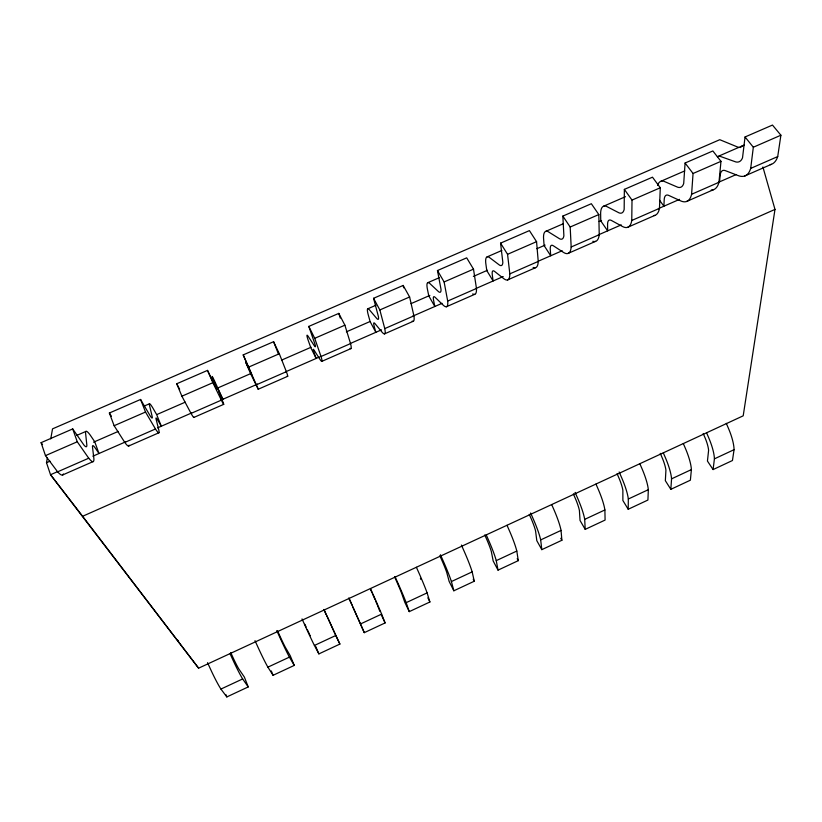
<?xml version="1.0" encoding="UTF-8"?>
<svg xmlns="http://www.w3.org/2000/svg" width="822" height="822" viewBox="0 0 822 822"><rect width="100%" height="100%" fill="white"/><g stroke="black" fill="none" stroke-linecap="round" stroke-linejoin="round"><path stroke-width="1.23" d="M624.36 189.389L624.165 209.415A29.407 8.98 67.9 0 1 619.058 212.867L606.307 206.312A33.507 9.905 67.1 0 0 600.635 212.919L600.738 220.841L607.643 230.838L607.571 224.622A18.567 5.487 67.1 0 1 611.373 220.44L622.326 226.41A44.994 13.738 67.9 0 0 631.758 220.471L659.47 208.346L660.282 187.765L652.483 177.182L624.36 189.389L632.015 200.085L631.758 220.471M639.855 463.742L641.797 468.211A32.202 7.614 64.5 0 1 648.332 489.686L647.921 500.043L628.203 509.26L628.327 499.016A32.264 7.11 64.6 0 0 621.607 477.582L619.161 471.982M711.225 190.057A44.604 16.697 68.5 0 0 718.962 182.299L720.976 161.328L712.859 150.96L685.086 163.023L683.709 183.44A29.232 10.306 68.3 0 1 677.77 187.241L663.837 181.272A33.312 11.385 67.4 0 0 657.641 185.423M683.329 443.592L685.26 448.052A32.058 8.682 64.3 0 1 691.394 469.598L690.377 480.192L670.834 489.326L671.564 478.846A32.13 8.199 64.4 0 0 665.245 457.33L663.313 452.871M659.604 200.321L663.909 206.209L664.186 199.88A18.454 6.309 67.4 0 1 668.707 195.4L680.657 200.866A44.727 15.772 68.3 0 0 691.59 194.28L693.059 173.493L685.086 163.023M719.517 181.868L720.144 175.415A18.351 7.1 67.6 0 1 725.353 170.647L738.29 175.631A44.46 17.755 68.7 0 0 750.692 168.407L777.715 156.57L780.9 135.219L772.475 125.067L745.051 136.976L742.523 157.783A29.058 11.6 68.7 0 1 735.782 161.924L720.688 156.54A33.116 12.823 67.6 0 0 717.37 156.714L743.232 145.463M726.299 423.351L728.333 428.067A31.924 9.741 64.1 0 1 734.067 449.685L732.453 460.515L713.085 469.578L714.421 458.851A31.986 9.258 64.2 0 0 708.502 437.263L706.581 432.824M750.692 168.407L753.332 147.23L745.051 136.976M762.898 166.969L774.992 209.405L743.201 415.819L198.605 668.173L50.522 474.726L46.494 462.714L47.388 457.7M50.748 438.886L52.536 428.858L719.774 139.699L738.783 147.508M243.199 354.899L251.676 374.555L245.593 361.957L250.587 373.65L258.252 389.217L243.199 354.899L273.582 341.705L279.316 353.748L286.364 371.688A46.587 1.48 66 0 1 287.248 375.86M220.923 689.072L242.654 678.941L248.223 686.925L226.831 696.933L220.923 689.072A33.62 3.555 66.4 0 1 210.196 668.461L207.555 662.666M267.89 667.166L289.406 657.127L294.266 665.399L273.068 675.304L267.89 667.166A33.455 2.281 66.1 0 1 257.635 646.452L255.005 640.677M314.405 645.465L335.736 635.519L339.887 644.068L318.885 653.891L314.405 645.465A33.301 1.038 65.9 0 1 304.623 624.648L302.023 618.904M381.624 614.106L385.097 622.932L364.28 632.663L360.498 623.96L381.624 614.106A33.075 0.75 65.7 0 0 372.51 593.155L370.465 588.583M427.101 592.888L429.896 601.981L409.264 611.63L406.171 602.66L427.101 592.888A32.931 1.952 65.5 0 0 418.439 571.845L416.405 567.293M472.157 571.876L474.284 581.226L453.847 590.782L451.412 581.555L472.157 571.876A32.777 3.124 65.3 0 0 463.927 550.74L461.409 545.058M516.802 551.048L518.281 560.655L498.029 570.129L496.252 560.635L516.802 551.048A32.633 4.274 65.1 0 0 509.013 529.82L507.01 525.299M561.046 530.406L561.878 540.27L541.811 549.651L540.681 539.91L561.046 530.406A32.49 5.415 64.9 0 0 553.679 509.095L551.696 504.595M604.889 509.959L605.095 520.069L585.202 529.368L584.699 519.37L604.889 509.959A32.346 6.525 64.7 0 0 597.933 488.566L595.971 484.076M628.327 499.016L648.332 489.686M671.564 478.846L691.394 469.598M714.421 458.851L734.067 449.685M57.571 471.643L50.522 474.726L82.611 516.278L774.992 209.405M62.749 474.911L93.318 461.512M128.756 445.976L158.944 432.752M193.92 417.412L223.718 404.352M258.252 389.217L287.669 376.322M321.772 361.382L350.809 348.651M384.48 333.896L413.168 321.32M446.418 306.75L474.736 294.338M507.575 279.942L535.543 267.684M567.971 253.464L595.601 241.36M627.628 227.324L654.918 215.364M686.565 201.493L713.517 189.677M744.773 175.98L771.406 164.308M46.494 462.714L50.019 461.183M93.533 442.195L118.224 431.416M157.033 414.473L185.258 402.163M217.008 388.303L251.111 373.424M281.679 360.077L311.086 347.244M346.36 331.852L369.879 321.587M411.041 303.626L429.855 295.417M473.359 276.428L487.477 270.263M536.869 248.717L545.099 245.12M599.187 221.519L601.54 220.491M92.845 456.2L125.766 441.784M157.516 427.892L191.608 412.963M221.005 400.098L257.461 384.141M285.676 371.791L319.768 356.861M350.347 343.473L381.531 329.828M412.654 316.203L442.051 303.328M476.154 288.409L503.187 276.562M538.461 261.129L562.176 250.751M598.426 234.876L621.237 224.889M658.391 208.624L679.558 199.356M718.356 182.371L735.998 174.654M57.622 471.818L88.725 458.203A47.512 5.918 65 0 0 93.8 457.895L92.506 447.117A19.564 2.353 65.3 0 1 95.537 448.442L98.989 453.508L94.694 441.681L90.307 435.218A35.295 4.254 65.3 0 0 85.56 432.917L86.844 445.134A31.051 3.863 65 0 1 83.967 445.103L72.716 428.92L41.1 442.657L45.467 455.635L57.622 471.818A47.655 7.11 64.8 0 0 63.376 473.975M124.78 442.421L155.471 428.981A47.193 3.391 65.3 0 0 158.677 429.485L156.139 419.312A19.44 1.346 65.5 0 1 158.297 421.008L161.307 426.228L156.683 414.627L152.841 407.979A35.069 2.435 65.5 0 0 149.44 405.123L152.193 416.61A30.846 2.209 65.3 0 1 150.344 416.148L140.562 399.461L109.367 413.014L114.135 425.714L124.78 442.421A47.337 4.542 65.1 0 0 129.075 445.185M191.043 413.415L221.344 400.15A46.885 0.925 65.7 0 0 222.731 401.424L218.58 390.697L222.875 399.276L214.614 381.069A34.853 0.658 65.7 0 0 212.508 377.678L216.71 388.457A30.64 0.606 65.7 0 1 215.857 387.563L207.514 370.393L176.73 383.761L181.888 396.194L191.043 413.415A47.029 2.055 65.5 0 0 193.971 417.186M256.454 384.778L286.364 371.688M321.022 356.512L350.542 343.586L344.891 325.183L338.798 313.388L308.805 326.406L315.011 344.305A30.342 1.798 66.2 0 1 314.364 345.836L308.024 336.106A34.524 1.983 66 0 0 308.188 340.308L310.695 347.418L316.141 358.454L314.168 352.874A19.132 1.099 66 0 1 314.148 350.285L319.696 358.957A46.422 2.754 66.2 0 0 321.022 356.512L314.734 338.315L308.805 326.406M384.768 328.605L413.908 315.843L409.613 296.978L403.16 285.44L373.558 298.294L378.418 316.634A30.147 3.309 66.5 0 1 376.836 318.576L369.15 309.514A34.319 3.648 66.2 0 0 368.081 314.22L370.085 321.494L375.839 332.314L374.267 326.601A19.019 2.024 66.2 0 1 375.048 323.683L381.737 331.79A46.124 5.066 66.5 0 0 384.768 328.605L379.846 309.945L373.558 298.294M447.692 301.058L476.462 288.46L473.503 269.143L466.691 257.851L437.468 270.541L441.013 289.323A29.952 4.778 66.8 0 1 438.527 291.656L429.526 283.241A34.103 5.271 66.4 0 0 427.265 288.44L428.776 295.889L434.828 306.493L433.646 300.647A18.906 2.918 66.4 0 1 435.208 297.4L442.996 304.952A45.837 7.316 66.8 0 0 447.692 301.058L444.116 281.946L437.468 270.541M509.825 273.86L538.235 261.417L536.561 241.668L529.419 230.612L500.567 243.148L502.838 262.352A29.767 6.216 67.2 0 1 499.447 265.064L489.172 257.286A33.908 6.853 66.7 0 0 485.74 262.968L486.778 270.572L493.118 280.98L492.306 275A18.793 3.802 66.7 0 1 494.639 271.445L503.516 278.453A45.549 9.515 67.2 0 0 509.825 273.86L507.554 254.306L500.567 243.148M571.177 247.001L599.228 234.712L598.817 214.552L591.337 203.722L562.854 216.094L563.882 235.719A29.592 7.614 67.5 0 1 559.618 238.801L548.089 231.64A33.702 8.405 66.9 0 0 543.527 237.794L544.092 245.562L550.709 255.765L550.278 249.662A18.68 4.655 66.9 0 1 553.36 245.788L563.286 252.272A45.272 11.652 67.5 0 0 571.177 247.001L570.18 227.026L562.854 216.094M691.59 194.28L718.962 182.299M76.898 435.341L86.002 431.375M143.634 406.304L149.47 403.766M367.845 308.764L375.952 305.239M427.872 282.655L439.308 277.682M487.158 256.865L501.852 250.474M545.746 231.372L563.224 223.769M603.636 206.188L625.511 196.674M660.837 181.302L684.736 170.914M45.467 455.635L77.268 441.774L88.725 458.203M114.135 425.714L145.525 412.038L155.471 428.981M181.888 396.194L212.857 382.703L221.344 400.15M248.747 367.064L279.316 353.748M314.734 338.315L344.891 325.183M379.846 309.945L409.613 296.978M444.116 281.946L473.503 269.143M507.554 254.306L536.561 241.668M570.18 227.026L598.817 214.552M632.015 200.085L660.282 187.765M693.059 173.493L720.976 161.328M753.332 147.23L780.9 135.219M82.611 516.278L198.605 668.173M41.1 442.657L42.549 444.599M713.085 469.578L707.444 461.05L708.605 450.312A20.91 6.052 64.2 0 0 705.358 438.506L703.2 433.492M670.834 489.326L665.347 480.685L665.923 470.174A21.002 5.353 64.4 0 0 662.45 458.409L660.282 453.374M109.367 413.014L111.402 416.22M628.203 509.26L622.881 500.495L622.86 490.22A21.095 4.644 64.6 0 0 619.161 478.496L617.065 473.647M585.202 529.368L580.034 520.47L579.407 510.441A21.187 3.925 64.8 0 0 575.482 498.759L573.366 493.899M560.748 538.276L561.878 540.27M541.811 549.651L536.797 540.64L535.554 530.837A21.28 3.196 65 0 0 531.413 519.206L529.265 514.325M517.192 558.631L518.281 560.655M498.029 570.129L493.179 560.984L491.309 551.428A21.372 2.445 65.2 0 0 486.932 539.838L484.775 534.947M176.73 383.761L179.648 389.279M473.225 579.181L474.284 581.226M453.847 590.782L449.172 581.503L446.665 572.204A21.475 1.685 65.4 0 0 442.041 560.666L439.862 555.754M427.861 597.83L429.896 601.981M409.264 611.63L404.763 602.218L401.598 593.176A21.567 0.914 65.6 0 0 396.749 581.688L394.539 576.746M335.736 635.519L323.991 609.441M381.172 614.507L385.097 622.932M230.766 652.637L233.047 657.631A21.927 1.942 66.3 0 0 238.791 668.933L244.35 677.03L248.223 686.925M230.037 653.654L232.143 658.278A33.538 2.969 66.3 0 0 242.654 678.941M364.28 632.663L352.782 606.821M326.837 615.74L339.887 644.068M277.6 630.936L279.85 635.909A21.824 1.12 66.1 0 0 285.347 647.274L290.207 655.648L294.266 665.399M276.767 630.608L279.377 636.362A33.383 1.706 66.1 0 0 289.406 657.127M349.114 598.467L352.114 605.146M348.805 597.943L360.498 623.96M324.094 610.068L326.159 614.661M395.248 577.095L397.293 581.657A32.993 1.397 65.6 0 1 406.171 602.66M372.181 593.083L370.475 589.271M440.458 554.768L442.986 560.46A32.849 2.579 65.4 0 1 451.412 581.555M372.777 594.419L374.986 599.443M486.254 534.917L488.258 539.448A32.705 3.75 65.2 0 1 496.252 560.635M530.632 513L533.108 518.641A32.551 4.891 65 0 1 540.681 539.91M575.102 492.399L577.558 498.019A32.407 6.011 64.8 0 1 584.699 519.37M207.514 370.393L212.857 382.703M375.479 600.584L377.339 604.961M315.658 646.359L318.885 653.891M271.301 670.947L273.068 675.304M273.582 341.705L278.566 354.323M377.76 606.03L379.846 611.332M140.562 399.461L145.525 412.038M225.988 694.713L226.831 696.933M177.912 640.287L178.744 642.527M72.716 428.92L77.268 441.774M338.798 313.388L340.257 318.093M403.16 285.44L403.715 287.854M476.462 288.46A45.703 8.333 67 0 1 472.722 293.916M538.235 261.417A45.426 10.511 67.3 0 1 533.139 267.448M413.908 315.843A45.991 6.114 66.6 0 1 412.171 321.114M599.228 234.712A45.148 12.618 67.7 0 1 592.806 241.298M420.422 578.318A21.526 1.274 65.5 0 1 420.895 579.469M350.542 343.586A46.289 3.822 66.3 0 1 350.1 348.323M659.47 208.346A44.871 14.683 68.1 0 1 653.932 215.59M310.233 635.694A21.773 0.678 65.9 0 1 309.802 634.82M309.349 633.875A21.773 0.678 65.9 0 1 307.253 629.467M306.092 626.96A21.773 0.678 65.9 0 1 304.88 624.299M740.55 147.549A33.024 13.471 67.8 0 1 744.311 145.165M777.715 156.57A44.347 18.649 68.9 0 1 770.173 164.647"/></g></svg>
